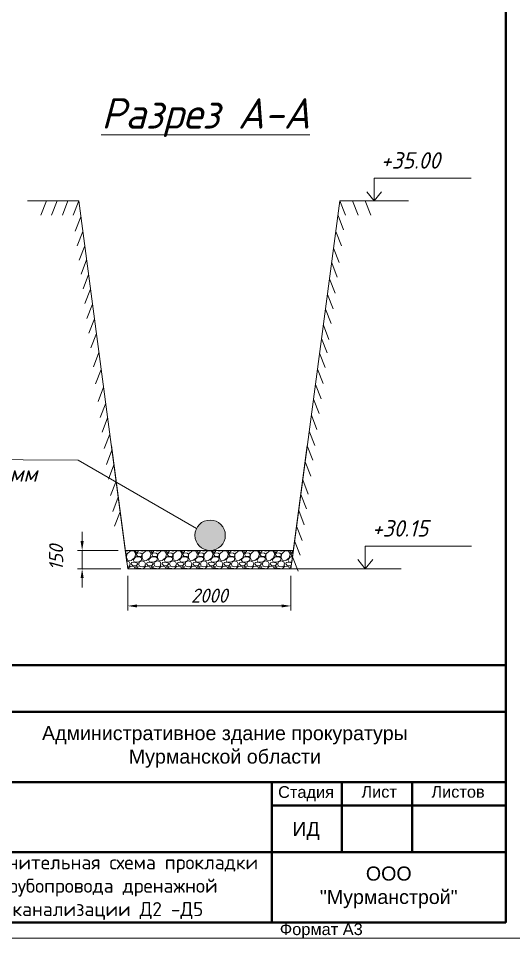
# Model space of a CAD drawing. Header units: millimetres. Extents: x 1064 to 180712, y 574 to 40185.
# Drawn here: x 74320 to 84897, y 574 to 20234 of the extents above; entities that cross this region are included whole.
import ezdxf

# ---------------------------------------------------------------- set-up
doc = ezdxf.new("R2010")
doc.units = ezdxf.units.MM
doc.layers.add('.', color=7, linetype='Continuous', lineweight=0, true_color=0xffffff)
for name, color, linetype, lineweight in [('00-рамка', 7, 'Continuous', 40), ('Канализация К1', 14, 'Continuous', 40), ('РАЗМЕРЫ', 23, 'Continuous', 13), ('Размеры КР', 23, 'Continuous', 13)]:
    doc.layers.add(name, color=color, linetype=linetype, lineweight=lineweight)
doc.styles.add('2_5-Ариел', font='arial.ttf', dxfattribs={"height": 2.5})
doc.styles.add('3_0-Ариел', font='arial.ttf', dxfattribs={"height": 3})
doc.styles.add('ГОСТ', font='GOST Common Italic.ttf', dxfattribs={"height": 300})
doc.styles.add('ГП-ариель', font='arial.ttf')
doc.linetypes.add('Земля1', pattern='A,24,[3,ltsnew.shx,S=6,R=0,X=-6,Y=-6],3,[3,ltsnew.shx,S=6,R=0,X=-6,Y=-6],3,[3,ltsnew.shx,S=6,R=0,X=-6,Y=-6],0', length=30)
doc.linetypes.add('Земля2', pattern='A,24,[4,ltsnew.shx,S=6,R=0,X=-6,Y=0],3,[4,ltsnew.shx,S=6,R=0,X=-6,Y=0],3,[4,ltsnew.shx,S=6,R=0,X=-6,Y=0],0', length=30)
doc.dimstyles.new('М 50', dxfattribs={"dimscale": 0, "dimtxt": 300, "dimasz": 200, "dimexe": 100, "dimexo": 150, "dimgap": 70, "dimtad": 1, "dimdec": 0, "dimlfac": 0.5, "dimdsep": 46, "dimtxsty": 'ГОСТ', "dimcen": 100, "dimdle": 150, "dimclrd": 256, "dimclre": 256, "dimclrt": 256, "dimazin": 3, "dimtfac": 1, "dimtdec": 0, "dimtmove": 1, "dimatfit": 3, "dimfxl": 100, "dimtolj": 1, "dimlwd": -1, "dimlwe": -1, "dimarcsym": 0})

# ---------------------------------------------------------------- blocks, each defined once
blk = doc.blocks.new('*D161')
at = {"layer": 'Defpoints', "color": 0, "transparency": 16777216}
for p in [(75681, 8866), (76604, 8866), (76656, 8476)]:
    blk.add_point(p, dxfattribs=at)
at = {"layer": 'Размеры КР', "transparency": 16777216}
for p, q in [((75681, 9066), (75681, 9266)), ((76454, 8866), (75581, 8866)), ((75681, 8476), (75681, 8866)), ((76506, 8476), (75581, 8476)), ((75681, 8276), (75681, 8076))]:
    blk.add_line(p, q, dxfattribs=at)
for points in [[(75648, 9066), (75714, 9066), (75681, 8866)], [(75648, 8276), (75714, 8276), (75681, 8476)]]:
    blk.add_solid(points, dxfattribs=at)
at = {"layer": 'Размеры КР', "lineweight": 13, "transparency": 16777216, "insert": (75126, 8713), "char_height": 300, "attachment_point": 5, "rotation": 90, "style": 'ГОСТ'}
blk.add_mtext('\\A1;150', dxfattribs=at)
blk = doc.blocks.new('*D162')
at = {"layer": 'Defpoints', "color": 0, "transparency": 16777216}
for p in [(76656, 8476), (80140, 8476), (80140, 7681)]:
    blk.add_point(p, dxfattribs=at)
at = {"layer": 'Размеры КР', "transparency": 16777216}
for p, q in [((76656, 8326), (76656, 7581)), ((80140, 8326), (80140, 7581)), ((76856, 7681), (79940, 7681))]:
    blk.add_line(p, q, dxfattribs=at)
for points in [[(76856, 7714), (76856, 7648), (76656, 7681)], [(79940, 7714), (79940, 7648), (80140, 7681)]]:
    blk.add_solid(points, dxfattribs=at)
at = {"layer": 'Размеры КР', "lineweight": 13, "transparency": 16777216, "insert": (78398, 7901), "char_height": 300, "attachment_point": 5, "style": 'ГОСТ'}
blk.add_mtext('\\A1;2000', dxfattribs=at)

msp = doc.modelspace()

# ---------------------------------------------------------------- hatches: boundary and pattern name
at = {"layer": '.', "linetype": 'Continuous', "lineweight": 15}
h = msp.add_hatch(color=0, dxfattribs=at)
h.dxf.hatch_style = 1
h.paths.add_polyline_path([(78089.3, 9190.9, 0.4052823), (78404.3, 8866), (78424.2, 8866, 0.4052823), (78739.3, 9190.9, 1)])
h = msp.add_hatch(dxfattribs=at)
h.set_pattern_fill('GRAVEL', color=0, scale=13)
h.set_pattern_definition([(228.0127875, (-224275.527, -670312.936), (-2641.6000002, -2971.7999998), [44.42379, -4397.96287]), (184.969741, (-224305.245, -670345.956), (3962.39999843, 330.2000188), [76.23261, -7547.02636]), (132.510447, (-224381.191, -670352.56), (3302.0000014, -3632.19999873), [53.7526, -5321.51396]), (267.273689, (-224509.97, -670435.11), (330.2000007, 6603.99999997), [69.42059, -6872.63687]), (292.8336542, (-224513.271, -670504.452), (-1651.00000014, 3962.39999994), [68.07238, -6739.175]), (357.273689, (-224486.855, -670567.19), (-6603.99999997, 330.2000007), [69.42059, -6872.63687]), (37.6942405, (-224417.513, -670570.492), (-4292.59999981, -3302.00000025), [91.80518, -9088.70499]), (72.2553284, (-224344.87, -670514.358), (2311.40000062, 7264.3999998), [86.67354, -8580.68336]), (121.4295656, (-224318.453, -670431.808), (-2641.60000037, 4292.59999977), [69.65569, -6895.92094]), (175.2363583, (-224354.775, -670372.372), (3632.1999999, -330.2000006), [79.52273, -3896.6118]), (222.3974378, (-224434.023, -670365.768), (-3962.39999987, -3632.20000014), [102.84013, -10181.18043]), (138.814075, (-224183.07, -670438.412), (-2311.3999999, 1981.2000002), [35.10059, -3474.97356]), (171.4692344, (-224209.487, -670415.298), (4292.6000001, -660.39999925), [66.77866, -6611.10307]), (225, (-224275.53, -670405.4), (-5e-14, -330.2), [46.69721, -420.2761]), (203.1985905, (-224298.64, -670365.77), (1651, 660.4), [25.14737, -2489.58091]), (291.8014095, (-224321.755, -670375.674), (-330.2, 990.6), [35.56353, -1742.61789]), (30.9637565, (-224308.55, -670408.694), (990.6, 660.4), [57.76156, -1867.61876]), (161.565051, (-224259.02, -670378.98), (660.4, -330.2), [41.76733, -1002.41676]), (16.3895403, (-224513.271, -670375.674), (3302, 990.6), [58.51144, -5792.64747]), (70.346176, (-224457.137, -670359.164), (-1320.8000001, -3632.19999996), [49.08786, -4859.68804]), (293.1985905, (-224259.017, -670312.936), (-660.4, 1651), [50.29441, -2464.43387]), (343.6104597, (-224239.205, -670359.164), (-3302.00000007, 990.59999977), [58.51144, -5792.64747]), (339.443955, (-224513.27, -670580.4), (-1651, 660.4), [56.42458, -2764.80546]), (294.7751406, (-224460.44, -670600.21), (-1651.000002, 3632.1999991), [47.27738, -4680.46714]), (66.8014095, (-224255.715, -670643.136), (660.4, 1651), [50.29441, -2464.43387]), (17.3540246, (-224235.903, -670596.908), (-4292.5999999, -1320.8000003), [55.35176, -5479.80888]), (69.443955, (-224417.513, -670643.136), (-660.4, -1651), [28.21229, -2793.01775]), (101.309932, (-224275.53, -670643.136), (-330.2, 1320.8), [16.8369, -1666.85935]), (165.963757, (-224278.83, -670626.63), (990.6, -330.2), [68.07238, -1293.3771]), (186.009006, (-224344.87, -670610.116), (3302, 330.20000017), [63.08471, -6245.37743]), (303.690068, (-224308.55, -670438.41), (-330.2, 660.4), [47.6221, -1142.93093]), (353.1572266, (-224282.131, -670478.036), (5613.40000003, -660.3999997), [83.14238, -8231.08118]), (60.945396, (-224199.58, -670487.942), (-1320.8, -2311.4), [33.99607, -3365.621]), (90, (-224183.07, -670458.22), (-330.2, 330.2), [19.812, -310.388]), (120.256437, (-224351.473, -670600.21), (1320.79999984, -2311.4000001), [45.8727, -4541.4123]), (48.0127875, (-224374.587, -670560.586), (2641.6000002, 2971.7999998), [88.84757, -4353.53909]), (0, (-224315.15, -670494.55), (330.2, 330.2), [85.852, -244.348]), (325.3048465, (-224229.3, -670494.546), (3302.00000125, -2311.3999982), [52.20924, -5168.71117]), (254.054604, (-224186.373, -670524.264), (-330.2, -1320.8), [48.07778, -2355.8145]), (207.6459754, (-224199.581, -670570.492), (-6273.80000023, -3301.99999956), [78.27886, -7749.62037]), (175.4260787, (-224268.923, -670606.814), (-4292.6, 330.2), [82.81383, -8198.56004])])
h.paths.add_polyline_path([(80192.2, 8866.3), (76603.9, 8866.3), (76655.9, 8476.3), (80138.5, 8476.3)])

# ---------------------------------------------------------------- linework, layer by layer
at = {"color": 250, "linetype": 'Continuous', "lineweight": 5, "ltscale": 10}
for p, q in [((81919, 16337.9), (81919, 16822)), ((83993.5, 16822), (81919, 16822)), ((81919, 16337.9), (81919, 16822)), ((81759.8, 16532.3), (81919, 16337.9)), ((82078.3, 16532.3), (81919, 16337.9)), ((81728.9, 8476.3), (81728.9, 8960.4)), ((83998.4, 8960.4), (81728.9, 8960.4)), ((81728.9, 8476.3), (81728.9, 8960.4)), ((81569.7, 8670.7), (81728.9, 8476.3)), ((81888.1, 8670.7), (81728.9, 8476.3)), ((76655.9, 8476.3), (82494, 8476.3))]:
    msp.add_line(p, q, dxfattribs=at)
at = {"color": 250, "linetype": 'Земля2', "lineweight": 5, "ltscale": 0.2}
msp.add_line((76304.9, 11108.8), (76655.9, 8476.3), dxfattribs=at)
at = {"color": 250, "linetype": 'Земля1', "lineweight": 5, "ltscale": 0.2}
for p, q in [((80140.2, 8476.3), (80491.2, 11108.8)), ((76655.9, 8476.3), (78630.9, 8476.3))]:
    msp.add_line(p, q, dxfattribs=at)
at = {"layer": '00-рамка', "lineweight": 40}
for p, q in [((66230.8, 6418), (84730.8, 6418)), ((72730.8, 5418), (84730.8, 5418)), ((72730.8, 3918), (84730.8, 3918)), ((79730.8, 3918), (79730.8, 918)), ((81230.8, 3918), (81230.8, 2418)), ((82730.8, 3918), (82730.8, 2418)), ((79730.8, 3418), (84730.8, 3418)), ((72730.8, 2418), (84730.8, 2418))]:
    msp.add_line(p, q, dxfattribs=at)
at = {"layer": '00-рамка', "lineweight": 15}
msp.add_lwpolyline([(57064.1, 40184.6), (85064.1, 40184.6), (85064.1, 584.6), (57064.1, 584.6)], close=True, dxfattribs=at)
at = {"layer": '00-рамка', "lineweight": 40}
msp.add_lwpolyline([(58397.4, 39851.3), (84730.8, 39851.3), (84730.8, 918), (58397.4, 918)], close=True, dxfattribs=at)
at = {"layer": 'Канализация К1', "color": 0, "linetype": 'Continuous', "lineweight": 15}
msp.add_line((75607.7, 16337.9), (74516.6, 16337.9), dxfattribs=at)
at = {"layer": 'Канализация К1', "color": 18, "linetype": 'Continuous', "lineweight": 15, "true_color": 0x000000}
msp.add_circle((78414.3, 9190.9), 325, dxfattribs=at)
at = {"layer": 'Размеры КР', "color": 250, "lineweight": 13}
for p, q in [((74920.2, 16337.9), (74801.6, 16031.9)), ((75144.8, 16337.9), (75026.2, 16031.9)), ((75378.1, 16337.9), (75259.6, 16031.9)), ((75607.7, 16337.9), (75489.1, 16031.9)), ((80157.5, 8606.3), (81188.4, 16337.9)), ((81307, 16031.9), (81188.4, 16337.9)), ((81574.9, 16031.9), (81456.3, 16337.9)), ((81846.6, 16031.9), (81728, 16337.9)), ((75653.3, 15995.7), (75534.7, 15689.8)), ((81265.3, 15719.7), (81146.7, 16025.7)), ((75694.9, 15683.5), (75576.3, 15377.5)), ((81219.7, 15377.5), (81101.1, 15683.5)), ((75736.5, 15371.9), (75617.9, 15066)), ((81171.7, 15017.8), (81053.2, 15323.8)), ((75776.4, 15072.6), (75657.8, 14766.6)), ((81130.1, 14705.6), (81011.5, 15011.6)), ((75818, 14760.4), (75699.4, 14454.4)), ((81084.5, 14363.4), (80965.9, 14669.4)), ((75859.5, 14448.8), (75741, 14142.8)), ((81040.1, 14030.8), (80921.6, 14336.7)), ((75902.7, 14125.5), (75784.1, 13819.5)), ((80998.5, 13718.5), (80879.9, 14024.5)), ((75944.3, 13813.2), (75825.7, 13507.3)), ((80952.9, 13376.4), (80834.3, 13682.4)), ((75985.8, 13501.7), (75867.2, 13195.7)), ((80914.7, 13089.9), (80796.1, 13395.8)), ((76040.2, 13093.6), (75921.7, 12787.6)), ((80873.1, 12777.6), (80754.5, 13083.6)), ((76088.1, 12734.7), (75969.5, 12428.7)), ((80827.4, 12435.5), (80708.9, 12741.5)), ((80783.8, 12108.2), (80665.2, 12414.2)), ((76138.9, 12353.6), (76020.3, 12047.6)), ((76184.5, 12011.4), (76065.9, 11705.4)), ((80742.2, 11796), (80623.6, 12102)), ((76226.2, 11699.2), (76107.6, 11393.2)), ((80696.6, 11453.9), (80578, 11759.9)), ((80650.7, 11109.6), (80532.1, 11415.6)), ((76272.4, 11352.3), (76153.8, 11046.3)), ((76318, 11010.2), (76199.4, 10704.2)), ((80609, 10797.4), (80490.4, 11103.4)), ((76359.7, 10698), (76241.1, 10392)), ((80563.4, 10455.2), (80444.8, 10761.2)), ((76406.5, 10346.8), (76287.9, 10040.8)), ((80512.2, 10070.9), (80393.6, 10376.9)), ((80470.5, 9758.7), (80351.9, 10064.7)), ((76452.1, 10004.6), (76333.5, 9698.6)), ((76493.7, 9692.4), (76375.2, 9386.4)), ((80424.9, 9416.6), (80306.3, 9722.6)), ((80380.1, 9080.4), (80261.5, 9386.4)), ((80338.5, 8768.2), (80219.9, 9074.2)), ((76603.9, 8866.3), (80192.2, 8866.3)), ((80292.8, 8426.1), (80174.3, 8732.1))]:
    msp.add_line(p, q, dxfattribs=at)
at = {"layer": 'Размеры КР', "color": 250, "linetype": 'Земля2', "lineweight": 13, "ltscale": 0.1}
msp.add_line((76638.5, 8606.4), (75607.7, 16338), dxfattribs=at)
at = {"layer": 'Размеры КР', "color": 1, "lineweight": 13}
msp.add_line((75607.7, 16338), (75607.7, 16338), dxfattribs=at)
at = {"layer": 'Размеры КР', "color": 250, "linetype": 'Земля1', "lineweight": 13, "ltscale": 100}
msp.add_line((82649.7, 16337.9), (81188.4, 16337.9), dxfattribs=at)
at = {"layer": 'Размеры КР', "color": 250, "lineweight": 13}
msp.add_lwpolyline([(72063.8, 10815.4), (75592.6, 10795.7), (78122.1, 9333.2)], dxfattribs=at)

# ---------------------------------------------------------------- texts
at = {"layer": '00-рамка', "style": '2_5-Ариел'}
for s, height, p in [('Стадия', 250, (79866.9, 3580.2)), ('Лист', 250, (81646.1, 3584.5)), ('Листов', 250, (83141.2, 3584.5)), ('ИД', 300, (80170.2, 2767)), ('Формат А3', 250, (79902.9, 649))]:
    msp.add_text(s, height=height, dxfattribs=at).set_placement(p)
at = {"layer": '00-рамка', "char_height": 300, "attachment_point": 5}
for s, insert, width, style in [('Административное здание прокуратуры\\PМурманской области', (78730.8, 4668), 12000, '3_0-Ариел'), ('\\pxqc;{\\fISOCPEUR|b0|i0|c204|p34;\\C7;Исполнительная схема прокладки трубопровода дренажной канализации Д\\fISOCPEUR|b0|i0|c0|p34;2\\fISOCPEUR|b0|i0|c204|p34; -Д5}', (76230.8, 1662.6), 7000, 'ГП-ариель'), ('ООО\\P"Мурманстрой"', (82230.8, 1668), 5000, 'ГП-ариель')]:
    msp.add_mtext(s, dxfattribs=dict(at, insert=insert, width=width, style=style))
at = {"layer": 'РАЗМЕРЫ', "lineweight": 13, "style": 'ГОСТ'}
for s, p in [('+35.00', (82062, 17024.4)), ('DN/OD250мм', (72035.3, 10332.4)), ('+30.15', (81871.9, 9162.8))]:
    msp.add_text(s, height=351, dxfattribs=at).set_placement(p)
at = {"layer": 'Размеры КР', "color": 250, "lineweight": 20, "style": 'ГОСТ'}
msp.add_text('%%UРазрез А-А', height=650, dxfattribs=at).set_placement((76090.4, 17878.8))

# ---------------------------------------------------------------- dimensions: what is measured, and where the dimension line sits
at = {"layer": 'Размеры КР', "color": 1, "lineweight": 13}
dim = msp.add_linear_dim(base=(75681.1, 8866.3), p1=(76655.9, 8476.3), p2=(76603.9, 8866.3), angle=90, text='150', dimstyle='М 50', override={"dimscale": 1, "dimtad": 3, "dimtmove": 2}, dxfattribs=at)
dim.commit()
dim.dimension.update_dxf_attribs({"geometry": '*D161', "text_midpoint": (75125.8, 8713.3), "dimtype": 160, "text_rotation": 90})
dim = msp.add_linear_dim(base=(80140.2, 7681), p1=(76655.9, 8476.3), p2=(80140.2, 8476.3), text='2000', dimstyle='М 50', override={"dimscale": 1}, dxfattribs=at)
dim.commit()
dim.dimension.update_dxf_attribs({"geometry": '*D162', "text_midpoint": (78398, 7901)})

doc.saveas('drawing.dxf')
